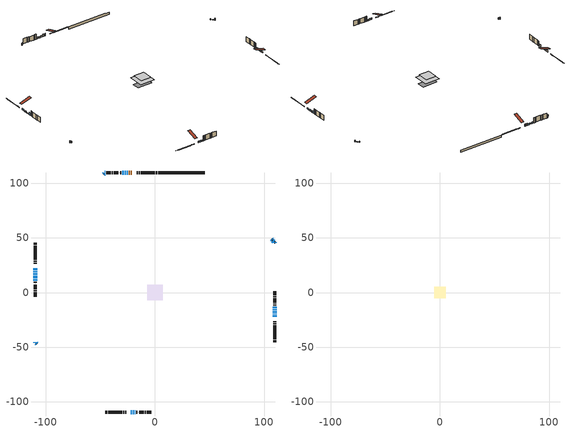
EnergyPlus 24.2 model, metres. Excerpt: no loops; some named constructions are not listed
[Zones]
conditioned space
 floor outside (Floor1 construction): -0.46,-0.46 -0.46,0.46 0.46,0.46 0.46,-0.46 z0.46
 floor outside (Floor2 construction): -0.95,-0.95 -0.95,0.95 0.95,0.95 0.95,-0.95 z0.46
 floor adiabatic (AdiabaticFloorConstruction): -7.05,-7.05 -7.05,7.05 7.05,7.05 7.05,-7.05 z2.9
 floor foundation (Slab1 construction): -7.16,-3.43 -7.16,3.43 7.16,3.43 7.16,-3.43 z-1.83
 wall outside (RimJoist1 construction): 2.21,109.85 0.61,109.85 / -45.5,-109.85 -43.9,-109.85 / -109.85,45.5 -109.85,43.9 / 109.85,-45.5 109.85,-43.9 z0.46:0.76
 wall outside (RimJoist2 construction): -0.32,109.85 -13.13,109.85 / -42.97,-109.85 -30.17,-109.85 / -109.85,42.97 -109.85,30.17 / 109.85,-42.97 109.85,-30.17 z0.46:0.76
 wall outside (RimJoist3 construction): -14.06,109.85 -15.08,109.85 / -29.24,-109.85 -28.21,-109.85 / -109.85,29.24 -109.85,28.21 / 109.85,-29.24 109.85,-28.21 z0.46:0.76
 wall outside (RimJoist4 construction): -16.01,109.85 -16.81,109.85 / -27.28,-109.85 -26.48,-109.85 / -109.85,27.28 -109.85,26.48 / 109.85,-27.28 109.85,-26.48 z0.46:0.76
 wall outside (AdiabaticWallConstruction 1): -21.29,109.85 -22.08,109.85 / -23,109.85 -23.86,109.85 z0.46:2.49
 wall outside (AdiabaticWallConstruction): 109.85,45.5 109.49,45.86 z0.46:2.16; -109.85,-45.5 -109.46,-45.9 / -46.55,108.8 -46.95,108.4 z0.46:2.37; -22.01,-109.85 -21.45,-109.85 / -45.5,109.85 -45.9,109.46 / -108.8,-46.55 -108.4,-46.95 / -109.85,17.41 -109.85,16.19 z0.46:1.83; -20.52,-109.85 -19.4,-109.85 / -109.85,22.01 -109.85,20.18 / -24.78,109.85 -26,109.85 / -28.77,109.85 -30.1,109.85 z0.46:1.98; 109.85,-22.01 109.85,-20.64 / 109.85,-18.38 109.85,-17.36 / 109.85,-16.43 109.85,-15.51 z0.46:1.68; 109.85,-19.71 109.85,-19.3 z0.46:0.87; -18.48,-109.85 -17.92,-109.85 / -109.85,19.25 -109.85,18.34 / 107.16,48.2 106.76,48.59 / -26.93,109.85 -27.85,109.85 z0.46:1.38; -109.85,15.26 -109.85,12.97 z0.46:0.97; 108.84,46.52 107.81,47.54 z0.46:0.71; 109.85,-14.59 109.85,-13.21 z0.46:2.04; -109.85,12.05 -109.85,10.62 z0.46:2.72
 wall outside (Wall1 construction): -31.02,109.85 -31.71,109.85 / -16.99,-109.85 -16.3,-109.85 / -109.85,9.69 -109.85,9.01 / 109.85,-12.28 109.85,-11.59 z0.46:5.34
 wall outside (Wall2 construction): -32.64,109.85 -32.87,109.85 / -15.37,-109.85 -15.15,-109.85 / -109.85,8.08 -109.85,7.85 / 109.85,-10.67 109.85,-10.44 z0.46:5.34
 wall outside (Wall3 construction): -33.8,109.85 -37.92,109.85 / -14.22,-109.85 -10.1,-109.85 / -109.85,6.92 -109.85,2.8 / 109.85,-9.51 109.85,-5.39 z0.46:5.34
 wall outside (Wall4 construction): -38.85,109.85 -39.7,109.85 / -9.17,-109.85 -8.31,-109.85 / -109.85,1.87 -109.85,1.02 / 109.85,-4.46 109.85,-3.61 z0.46:5.34
 wall outside (Wall5 construction): -40.63,109.85 -44.57,109.85 / -7.39,-109.85 -3.44,-109.85 / -109.85,0.09 -109.85,-3.85 / 109.85,-2.68 109.85,1.27 z0.46:5.34
 wall foundation (FoundationWall1 construction): 3.13,109.85,-1.83 3.13,109.85,0.46 41.26,109.85,0.46 41.26,109.85,0.19 45.5,109.85,0.19 45.5,109.85,-1.83
 window (WindowConstruction 19): 109.85,45.5 109.49,45.86 z0.46:2.16
 window (WindowConstruction 5): -109.85,-45.5 -109.46,-45.9 z0.46:2.37
 window (WindowConstruction 6): -22.01,-109.85 -21.45,-109.85 z0.46:1.83
 window (WindowConstruction 7): -20.52,-109.85 -19.4,-109.85 z0.46:1.98
 window (WindowConstruction 8): -109.85,22.01 -109.85,20.18 z0.46:1.98
 window (WindowConstruction 9): 109.85,-22.01 109.85,-20.64 z0.46:1.68
 window (WindowConstruction 10): 109.85,-19.71 109.85,-19.3 z0.46:0.87
 window (WindowConstruction 11): 109.85,-18.37 109.85,-17.36 z0.46:1.68
 window (WindowConstruction 12): 109.85,-16.43 109.85,-15.51 z0.46:1.68
 window (WindowConstruction 13): -24.78,109.85 -26,109.85 z0.46:1.98
 window (WindowConstruction 14): -45.5,109.85 -45.9,109.46 z0.46:1.83
 window (WindowConstruction 15): -108.8,-46.55 -108.41,-46.95 z0.46:1.83
 window (WindowConstruction 16): -18.48,-109.85 -17.92,-109.85 z0.46:1.37
 window (WindowConstruction 17): -109.85,19.25 -109.85,18.34 z0.46:1.37
 window (WindowConstruction 18): -109.85,17.41 -109.85,16.19 z0.46:1.83
 window (WindowConstruction 22): -109.85,15.26 -109.85,12.98 z0.46:0.97
 window (WindowConstruction 20): 108.84,46.52 107.81,47.54 z0.46:0.71
 window (WindowConstruction 21): 107.16,48.2 106.76,48.59 z0.46:1.37
 window (WindowConstruction): 109.85,-14.58 109.85,-13.21 z0.46:2.04
 window (WindowConstruction 1): -26.93,109.85 -27.85,109.85 z0.46:1.37
 window (WindowConstruction 2): -28.78,109.85 -30.1,109.85 z0.46:1.98
 window (WindowConstruction 3): -109.85,12.05 -109.85,10.62 z0.46:2.72
 window (WindowConstruction 4): -46.55,108.8 -46.95,108.41 z0.46:2.37
 door (Door): -21.29,109.85 -22.07,109.85 z0.46:2.49
 door (Door 1): -23,109.85 -23.85,109.85 z0.46:2.49
 ceiling adiabatic (AdiabaticFloorConstruction): 7.05,-7.05 7.05,7.05 -7.05,7.05 -7.05,-7.05 z2.9
attic - vented
 floor to conditioned space (Floor3 construction Reversed): -5.09,-5.09 -5.09,5.09 5.09,5.09 5.09,-5.09 z5.34
 roof outside (Roof1 construction): -20.36,109.85,5.34 -20.36,99.93,8.64 -17.74,99.93,8.64 -17.74,109.85,5.34; -22.94,-109.85,5.34 -22.94,-99.93,8.64 -25.55,-99.93,8.64 -25.55,-109.85,5.34; -109.85,22.94,5.34 -99.93,22.94,8.64 -99.93,25.55,8.64 -109.85,25.55,5.34; 109.85,-22.94,5.34 99.93,-22.94,8.64 99.93,-25.55,8.64 109.85,-25.55,5.34
[Schedule:Day:Interval]
clothes dryer exhaust 0 schedule day: No, 01:00, 0.123457, 02:00, 0.0740741, 03:00, 0.0493827, 04:00, 0.0246914, 05:00, 0.0493827, 06:00, 0.0740741, 07:00, 0.197531, 08:00, 0.395062, 09:00, 0.592593, 10:00, 0.839506, 11:00, 0.962963, 12:00, 1, 13:00, 0.91358, 14:00, 0.82716, 15:00, 0.716049, 16:00, 0.753086, 17:00, 0.679012, 18:00, 0.666667, 20:00, 0.62963, 21:00, 0.641975, 22:00, 0.666667, 23:00, 0.54321, 24:00, 0.296296
clothes dryer exhaust 0 schedule default day; cooling season schedule day; cooling season schedule day 2; cooling season schedule default day; exterior lighting schedule default day; natural vent schedule default day: No, 24:00, 0
cooling season schedule day 1: No, 24:00, 1
exterior lighting schedule day 10: No, 01:00, 0.552381, 03:00, 0.510952, 05:00, 0.483333, 06:00, 0.538571, 07:00, 0.607619, 08:00, 0.56619, 09:00, 0.428095, 10:00, 0.345238, 12:00, 0.331429, 13:00, 0.345238, 14:00, 0.386667, 15:00, 0.414286, 16:00, 0.483333, 17:00, 0.607619, 18:00, 0.773333, 19:00, 0.88381, 20:00, 0.939048, 21:00, 0.966667, 22:00, 0.897619, 23:00, 0.773333, 24:00, 0.649048
exterior lighting schedule day 11: No, 01:00, 0.571429, 03:00, 0.528571, 05:00, 0.5, 06:00, 0.557143, 07:00, 0.628571, 08:00, 0.585714, 09:00, 0.442857, 10:00, 0.357143, 12:00, 0.342857, 13:00, 0.357143, 14:00, 0.4, 15:00, 0.428571, 16:00, 0.5, 17:00, 0.628571, 18:00, 0.8, 19:00, 0.914286, 20:00, 0.971429, 21:00, 1, 22:00, 0.928571, 23:00, 0.8, 24:00, 0.671429
exterior lighting schedule day 7: No, 01:00, 0.419048, 03:00, 0.387619, 05:00, 0.366667, 06:00, 0.408571, 07:00, 0.460952, 08:00, 0.429524, 09:00, 0.324762, 10:00, 0.261905, 12:00, 0.251429, 13:00, 0.261905, 14:00, 0.293333, 15:00, 0.314286, 16:00, 0.366667, 17:00, 0.460952, 18:00, 0.586667, 19:00, 0.670476, 20:00, 0.712381, 21:00, 0.733333, 22:00, 0.680952, 23:00, 0.586667, 24:00, 0.492381
exterior lighting schedule day 8: No, 01:00, 0.466667, 03:00, 0.431667, 05:00, 0.408333, 06:00, 0.455, 07:00, 0.513333, 08:00, 0.478333, 09:00, 0.361667, 10:00, 0.291667, 12:00, 0.28, 13:00, 0.291667, 14:00, 0.326667, 15:00, 0.35, 16:00, 0.408333, 17:00, 0.513333, 18:00, 0.653333, 19:00, 0.746667, 20:00, 0.793333, 21:00, 0.816667, 22:00, 0.758333, 23:00, 0.653333, 24:00, 0.548333
exterior lighting schedule day 9: No, 01:00, 0.509524, 03:00, 0.47131, 05:00, 0.445833, 06:00, 0.496786, 07:00, 0.560476, 08:00, 0.522262, 09:00, 0.394881, 10:00, 0.318452, 12:00, 0.305714, 13:00, 0.318452, 14:00, 0.356667, 15:00, 0.382143, 16:00, 0.445833, 17:00, 0.560476, 18:00, 0.713333, 19:00, 0.815238, 20:00, 0.86619, 21:00, 0.891667, 22:00, 0.827976, 23:00, 0.713333, 24:00, 0.59869
[Schedule:Week:Daily]
clothes dryer exhaust 0 schedule Week Rule - Jan1-Dec31: clothes dryer exhaust 0 schedule day, clothes dryer exhaust 0 schedule day, clothes dryer exhaust 0 schedule day, clothes dryer exhaust 0 schedule day, clothes dryer exhaust 0 schedule day, clothes dryer exhaust 0 schedule day, clothes dryer exhaust 0 schedule day, clothes dryer exhaust 0 schedule default day, clothes dryer exhaust 0 schedule default day, clothes dryer exhaust 0 schedule default day, clothes dryer exhaust 0 schedule default day, clothes dryer exhaust 0 schedule default day
cooling season schedule Week Rule - Jan1-Apr28: cooling season schedule day, cooling season schedule day, cooling season schedule day, cooling season schedule day, cooling season schedule day, cooling season schedule day, cooling season schedule day, cooling season schedule default day, cooling season schedule default day, cooling season schedule default day, cooling season schedule default day, cooling season schedule default day
cooling season schedule Week Rule - Apr29-May5: cooling season schedule day, cooling season schedule day, cooling season schedule day 1, cooling season schedule day 1, cooling season schedule day 1, cooling season schedule day 1, cooling season schedule day 1, cooling season schedule default day, cooling season schedule default day, cooling season schedule default day, cooling season schedule default day, cooling season schedule default day
cooling season schedule Week Rule - May6-Sep29: cooling season schedule day 1, cooling season schedule day 1, cooling season schedule day 1, cooling season schedule day 1, cooling season schedule day 1, cooling season schedule day 1, cooling season schedule day 1, cooling season schedule default day, cooling season schedule default day, cooling season schedule default day, cooling season schedule default day, cooling season schedule default day
cooling season schedule Week Rule - Sep30-Oct6: cooling season schedule day 1, cooling season schedule day 2, cooling season schedule day 2, cooling season schedule day 2, cooling season schedule day 2, cooling season schedule day 2, cooling season schedule day 2, cooling season schedule default day, cooling season schedule default day, cooling season schedule default day, cooling season schedule default day, cooling season schedule default day
cooling season schedule Week Rule - Oct7-Dec31: cooling season schedule day 2, cooling season schedule day 2, cooling season schedule day 2, cooling season schedule day 2, cooling season schedule day 2, cooling season schedule day 2, cooling season schedule day 2, cooling season schedule default day, cooling season schedule default day, cooling season schedule default day, cooling season schedule default day, cooling season schedule default day
exterior lighting schedule Week Rule - Aug5-Aug25: exterior lighting schedule day 7, exterior lighting schedule day 7, exterior lighting schedule day 7, exterior lighting schedule day 7, exterior lighting schedule day 7, exterior lighting schedule day 7, exterior lighting schedule day 7, exterior lighting schedule default day, exterior lighting schedule default day, exterior lighting schedule default day, exterior lighting schedule default day, exterior lighting schedule default day
exterior lighting schedule Week Rule - Aug26-Sep1: exterior lighting schedule day 7, exterior lighting schedule day 7, exterior lighting schedule day 7, exterior lighting schedule day 7, exterior lighting schedule day 7, exterior lighting schedule day 7, exterior lighting schedule day 8, exterior lighting schedule default day, exterior lighting schedule default day, exterior lighting schedule default day, exterior lighting schedule default day, exterior lighting schedule default day
exterior lighting schedule Week Rule - Sep2-Sep29: exterior lighting schedule day 8, exterior lighting schedule day 8, exterior lighting schedule day 8, exterior lighting schedule day 8, exterior lighting schedule day 8, exterior lighting schedule day 8, exterior lighting schedule day 8, exterior lighting schedule default day, exterior lighting schedule default day, exterior lighting schedule default day, exterior lighting schedule default day, exterior lighting schedule default day
exterior lighting schedule Week Rule - Sep30-Oct6: exterior lighting schedule day 8, exterior lighting schedule day 9, exterior lighting schedule day 9, exterior lighting schedule day 9, exterior lighting schedule day 9, exterior lighting schedule day 9, exterior lighting schedule day 9, exterior lighting schedule default day, exterior lighting schedule default day, exterior lighting schedule default day, exterior lighting schedule default day, exterior lighting schedule default day
exterior lighting schedule Week Rule - Oct7-Oct27: exterior lighting schedule day 9, exterior lighting schedule day 9, exterior lighting schedule day 9, exterior lighting schedule day 9, exterior lighting schedule day 9, exterior lighting schedule day 9, exterior lighting schedule day 9, exterior lighting schedule default day, exterior lighting schedule default day, exterior lighting schedule default day, exterior lighting schedule default day, exterior lighting schedule default day
exterior lighting schedule Week Rule - Oct28-Nov3: exterior lighting schedule day 9, exterior lighting schedule day 9, exterior lighting schedule day 9, exterior lighting schedule day 9, exterior lighting schedule day 10, exterior lighting schedule day 10, exterior lighting schedule day 10, exterior lighting schedule default day, exterior lighting schedule default day, exterior lighting schedule default day, exterior lighting schedule default day, exterior lighting schedule default day
exterior lighting schedule Week Rule - Nov4-Nov24: exterior lighting schedule day 10, exterior lighting schedule day 10, exterior lighting schedule day 10, exterior lighting schedule day 10, exterior lighting schedule day 10, exterior lighting schedule day 10, exterior lighting schedule day 10, exterior lighting schedule default day, exterior lighting schedule default day, exterior lighting schedule default day, exterior lighting schedule default day, exterior lighting schedule default day
exterior lighting schedule Week Rule - Nov25-Dec1: exterior lighting schedule day 10, exterior lighting schedule day 10, exterior lighting schedule day 10, exterior lighting schedule day 10, exterior lighting schedule day 10, exterior lighting schedule day 10, exterior lighting schedule day 11, exterior lighting schedule default day, exterior lighting schedule default day, exterior lighting schedule default day, exterior lighting schedule default day, exterior lighting schedule default day
exterior lighting schedule Week Rule - Dec2-Dec31: exterior lighting schedule day 11, exterior lighting schedule day 11, exterior lighting schedule day 11, exterior lighting schedule day 11, exterior lighting schedule day 11, exterior lighting schedule day 11, exterior lighting schedule day 11, exterior lighting schedule default day, exterior lighting schedule default day, exterior lighting schedule default day, exterior lighting schedule default day, exterior lighting schedule default day
natural vent schedule Week Rule - Jan1-Dec31: natural vent schedule default day, natural vent schedule default day, natural vent schedule default day, natural vent schedule default day, natural vent schedule default day, natural vent schedule default day, natural vent schedule default day, natural vent schedule default day, natural vent schedule default day, natural vent schedule default day, natural vent schedule default day, natural vent schedule default day
[Schedule:Year]
clothes dryer exhaust 0 schedule: clothes dryer exhaust 0 schedule Week Rule - Jan1-Dec31, 1, 1, 12, 31
cooling season schedule: cooling season schedule Week Rule - Jan1-Apr28, 1, 1, 4, 28, cooling season schedule Week Rule - Apr29-May5, 4, 29, 5, 5, cooling season schedule Week Rule - May6-Sep29, 5, 6, 9, 29, cooling season schedule Week Rule - Sep30-Oct6, 9, 30, 10, 6, cooling season schedule Week Rule - Oct7-Dec31, 10, 7, 12, 31
natural vent schedule: natural vent schedule Week Rule - Jan1-Dec31, 1, 1, 12, 31
